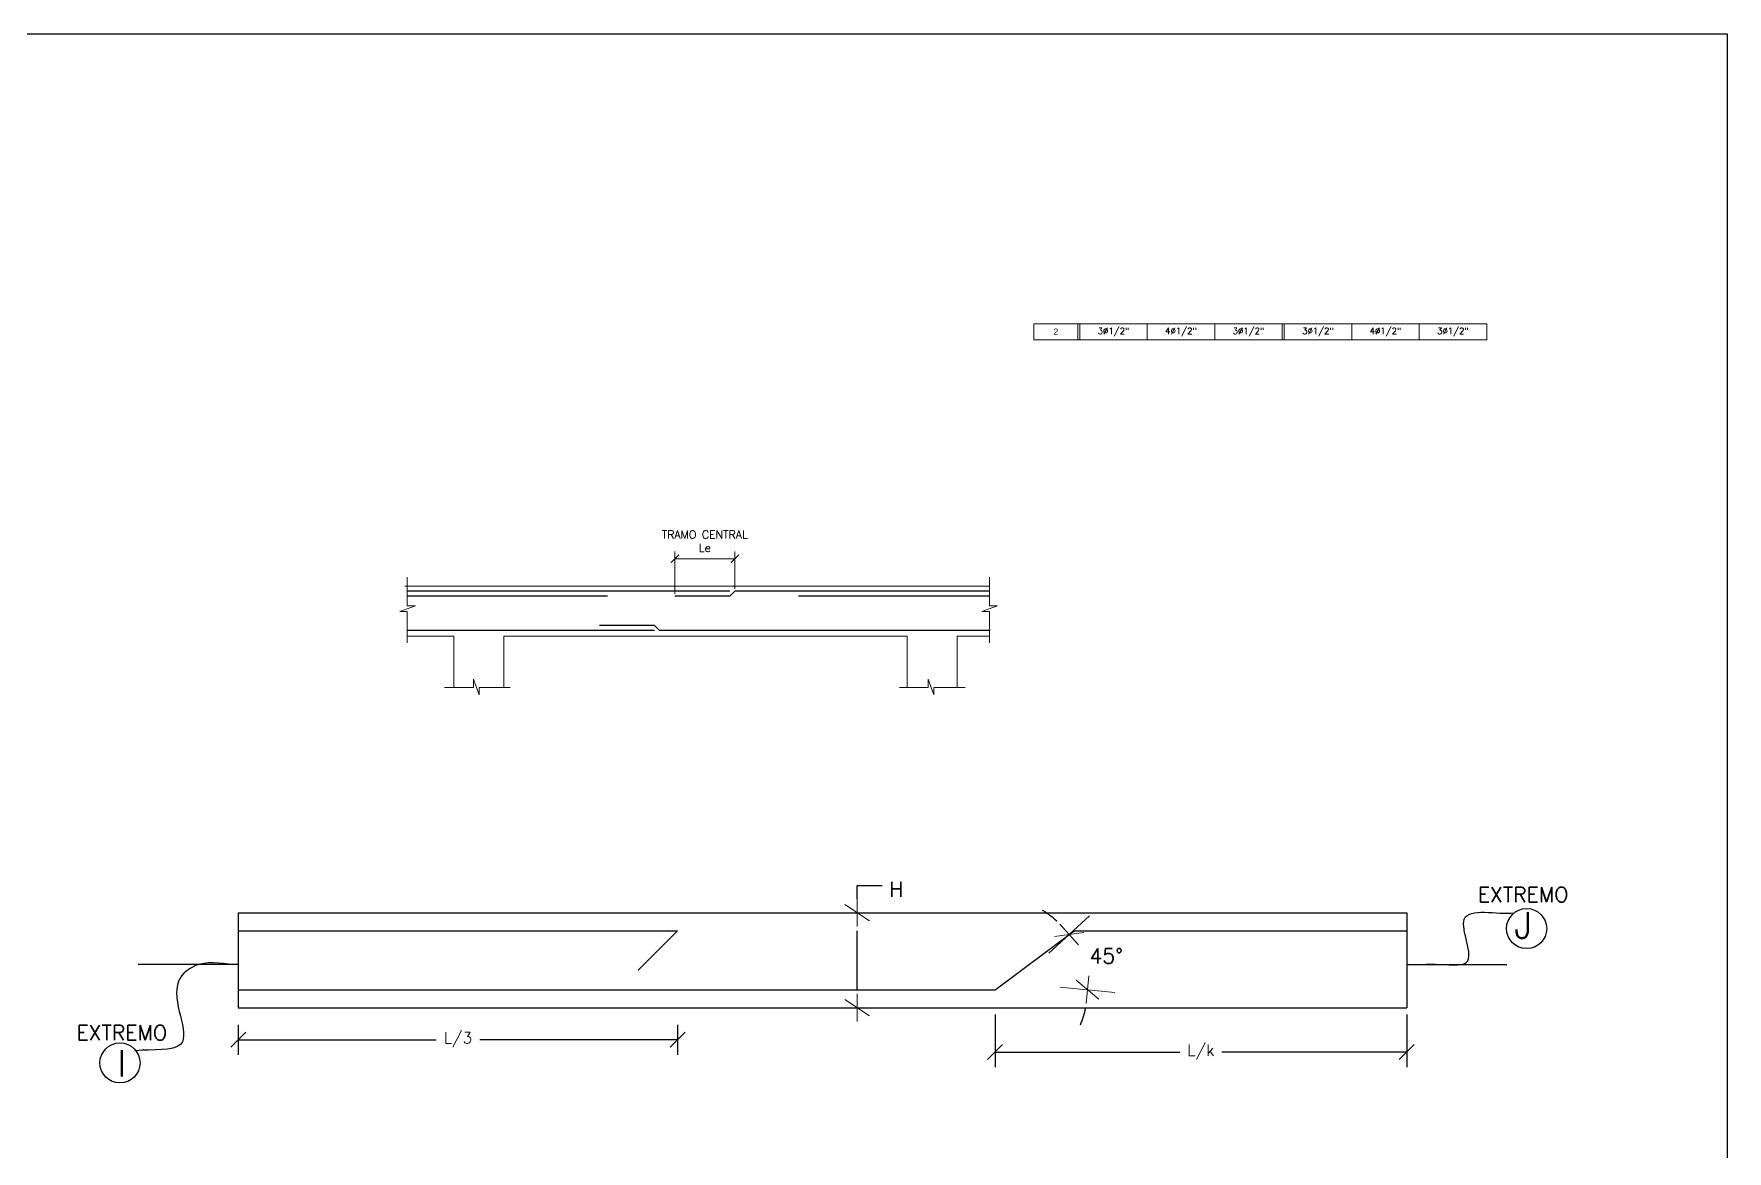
# Model space of a CAD drawing. Header units: metres. Extents: x -44 to 358, y -246 to 48.
# Drawn here: x 33.93 to 50.86, y 26.46 to 37.63 of the extents above; entities that cross this region are included whole.
import ezdxf
from ezdxf.enums import TextEntityAlignment as Align

# ---------------------------------------------------------------- set-up
doc = ezdxf.new("R2010")
doc.units = ezdxf.units.M
doc.header["$LTSCALE"] = 0.3
doc.header["$PDMODE"] = 3
doc.linetypes.add('CONTINUA', pattern=[0])
for name, color, linetype in [('ACERO', 5, 'Continuous'), ('BP', 3, 'Continuous'), ('DIMTEXTO', 4, 'Continuous'), ('GE-DIMTEXTO', 4, 'Continuous')]:
    doc.layers.add(name, color=color, linetype=linetype)
doc.layers.add('DETALLES', color=7, linetype='Continuous', lineweight=20)
doc.styles.add('Arial', font='arial.ttf')
doc.styles.add('SIMPLEX', font='simplex_.ttf', dxfattribs={"height": 0.2})
doc.styles.add('SMPLEX', font='simplex.shx')
doc.dimstyles.new('DIM-10', dxfattribs={"dimscale": 0.1, "dimtxt": 0.2, "dimasz": 0.2, "dimexe": 0.2, "dimexo": 0.2, "dimgap": 0.1, "dimtad": 0, "dimtih": 1, "dimtoh": 1, "dimzin": 0, "dimdsep": 46, "dimtxsty": 'SMPLEX', "dimblk": 'OBLIQUE', "dimcen": 0.2, "dimclrd": 4, "dimclre": 4, "dimclrt": 4, "dimadec": 0, "dimazin": 0, "dimtfac": 1, "dimtmove": 0, "dimatfit": 3, "dimldrblk": 'OPEN30', "dimfxl": 0.5, "dimfxlon": 1, "dimtolj": 1, "dimtzin": 0, "dimarcsym": 0})
doc.dimstyles.new('DIM-75', dxfattribs={"dimscale": 0.75, "dimtxt": 0.2, "dimasz": 0.2, "dimexe": 0.2, "dimexo": 0.2, "dimgap": 0.1, "dimtad": 0, "dimtih": 1, "dimtoh": 1, "dimzin": 0, "dimdsep": 46, "dimtxsty": 'SMPLEX', "dimblk1": 'OBLIQUE', "dimblk2": 'OBLIQUE', "dimsah": 1, "dimcen": 0.2, "dimclrd": 4, "dimclre": 4, "dimclrt": 4, "dimadec": 0, "dimazin": 0, "dimtfac": 1, "dimtmove": 0, "dimatfit": 3, "dimldrblk": 'OBLIQUE', "dimfxl": 0.2, "dimfxlon": 1, "dimtfill": 1, "dimtolj": 1, "dimtzin": 0, "dimarcsym": 0})

# ---------------------------------------------------------------- blocks, each defined once
blk = doc.blocks.new('_OBLIQUE')
at = {"color": 0, "linetype": 'ByBlock'}
blk.add_line((-0.5, -0.5), (0.5, 0.5), dxfattribs=at)
blk = doc.blocks.new('*D441')
at = {"color": 4, "lineweight": -2, "transparency": 16777216}
for p, q in [((35.976, 27.726), (35.976, 27.426)), ((40.369, 27.726), (40.369, 27.426)), ((35.976, 27.576), (37.956, 27.576)), ((40.369, 27.576), (38.39, 27.576))]:
    blk.add_line(p, q, dxfattribs=at)
at = {"layer": 'DEFPOINTS', "color": 0, "transparency": 16777216}
for p in [(35.976, 28.666), (40.369, 28.666), (35.976, 27.576)]:
    blk.add_point(p, dxfattribs=at)
at = {"color": 4, "lineweight": -2, "transparency": 16777216, "xscale": 0.15, "yscale": 0.15, "zscale": 0.15}
for p, rotation in [((35.976, 27.576), 179.9999999999999), ((40.369, 27.576), 359.9999999999999)]:
    blk.add_blockref('_OBLIQUE', p, dxfattribs=dict(at, rotation=rotation))
at = {"color": 4, "transparency": 16777216, "insert": (38.173, 27.576), "char_height": 0.1125, "attachment_point": 5, "style": 'SMPLEX', "bg_fill": 3, "box_fill_scale": 1.1, "bg_fill_color": 256, "bg_fill_true_color": 13158600, "bg_fill_transparency": 0}
blk.add_mtext('\\A1;L/3', dxfattribs=at)
blk = doc.blocks.new('MONS')
at = {"layer": 'DETALLES', "color": 1}
for p, q in [((0, -1.533), (0, 1.533)), ((-0.767, 0), (0.767, 0)), ((-0.458, -0.68), (0.458, 0.68))]:
    blk.add_line(p, q, dxfattribs=at)
blk = doc.blocks.new('*D444')
at = {"color": 4, "lineweight": -2, "transparency": 16777216}
for p, q in [((43.543, 27.828), (43.543, 27.303)), ((47.659, 27.828), (47.659, 27.303)), ((43.543, 27.453), (45.392, 27.453)), ((47.659, 27.453), (45.81, 27.453))]:
    blk.add_line(p, q, dxfattribs=at)
at = {"layer": 'DEFPOINTS', "color": 0, "transparency": 16777216}
for p in [(47.659, 28.666), (43.543, 28.076), (47.659, 27.453)]:
    blk.add_point(p, dxfattribs=at)
at = {"color": 4, "lineweight": -2, "transparency": 16777216, "xscale": 0.15, "yscale": 0.15, "zscale": 0.15, "rotation": 180}
blk.add_blockref('_OBLIQUE', (43.543, 27.453), dxfattribs=at)
at = {"color": 4, "lineweight": -2, "transparency": 16777216, "xscale": 0.15, "yscale": 0.15, "zscale": 0.15}
blk.add_blockref('_OBLIQUE', (47.659, 27.453), dxfattribs=at)
at = {"color": 4, "transparency": 16777216, "insert": (45.601, 27.453), "char_height": 0.1125, "attachment_point": 5, "style": 'SMPLEX', "bg_fill": 3, "box_fill_scale": 1.1, "bg_fill_color": 256, "bg_fill_true_color": 13158600, "bg_fill_transparency": 0}
blk.add_mtext('\\A1;L/k', dxfattribs=at)
blk = doc.blocks.new('_ArchTick')
at = {"color": 0, "linetype": 'ByBlock', "const_width": 0.15}
blk.add_lwpolyline([(-0.5, -0.5), (0.5, 0.5)], dxfattribs=at)
blk = doc.blocks.new('A$C4A6222E8')
at = {"layer": 'DETALLES', "color": 7}
for points in [[(0, 0.161), (0.439, 0.161), (0.439, 0), (0, 0)], [(0.459, 0.161), (1.134, 0.161), (1.134, 0), (0.459, 0)], [(1.134, 0.161), (1.809, 0.161), (1.809, 0), (1.134, 0)], [(1.809, 0.161), (2.483, 0.161), (2.483, 0), (1.809, 0)], [(2.503, 0.161), (3.178, 0.161), (3.178, 0), (2.503, 0)], [(3.178, 0.161), (3.853, 0.161), (3.853, 0), (3.178, 0)], [(3.853, 0.161), (4.528, 0.161), (4.528, 0), (3.853, 0)]]:
    blk.add_lwpolyline(points, close=True, dxfattribs=at)
at = {"layer": 'DETALLES'}
blk.add_lwpolyline([(0, 0.161), (4.528, 0.161), (4.528, 0), (0, 0)], close=True, dxfattribs=at)
for tag, style, p in [('LOSA', 'Arial', (0.22, 0.08)), ('ASXI', 'SIMPLEX', (0.797, 0.08)), ('ASXV', 'SIMPLEX', (1.471, 0.08)), ('ASXJ', 'SIMPLEX', (2.146, 0.08)), ('ASYI', 'SIMPLEX', (2.841, 0.08)), ('ASYV', 'SIMPLEX', (3.516, 0.08)), ('ASYJ', 'SIMPLEX', (4.19, 0.08))]:
    blk.add_attdef(tag, text='', height=0.0625, dxfattribs=dict(at, style=style)).set_placement(p, align=Align.MIDDLE_CENTER)

msp = doc.modelspace()

# ---------------------------------------------------------------- linework, layer by layer
at = {"color": 1, "linetype": 'Continuous'}
for p, q in [((42.1646588, 28.9841246), (42.1646588, 29.1168452)), ((42.1646588, 29.1168452), (42.412655, 29.1168452)), ((42.1646588, 28.0759998), (42.1646588, 28.6660754))]:
    msp.add_line(p, q, dxfattribs=at)
msp.add_line((35.9763846, 28.8460754), (47.6591701, 28.8460754))
at = {"color": 5}
for p, q in [((35.9763846, 28.6662157), (40.3694729, 28.6662157)), ((43.5429542, 28.0758595), (44.334337, 28.6662157))]:
    msp.add_line(p, q, dxfattribs=at)
at = {"color": 1, "linetype": 'Continuous'}
msp.add_arc((43.5429542, 28.0758595), 0.9235285, 47.90719101, 59.09215661, dxfattribs=at)
at = {"layer": 'ACERO'}
for p, q in [((40.8907667, 32.0609617), (37.6662577, 32.0609617)), ((39.668472, 32.0109617), (37.6662577, 32.0109617)), ((40.8907667, 32.0109617), (40.3407667, 32.0109617)), ((40.8907667, 32.0109617), (40.9407667, 32.0609617)), ((43.4857637, 32.0609617), (40.9407667, 32.0609617)), ((43.4857637, 32.0109617), (41.5768703, 32.0109617)), ((40.1368896, 31.6668196), (37.6662577, 31.6668196)), ((40.1368896, 31.7168196), (39.5868896, 31.7168196)), ((40.1368896, 31.7168196), (40.1868896, 31.6668196)), ((41.1946439, 31.6668196), (40.1868896, 31.6668196)), ((43.4946618, 31.6668196), (41.1946439, 31.6668196))]:
    msp.add_line(p, q, dxfattribs=at)
at = {"layer": 'DETALLES', "color": 4}
for p, q in [((40.3407667, 32.0359617), (40.3407667, 32.4571587)), ((40.3407667, 32.3851587), (40.9407667, 32.3851587)), ((40.9407667, 32.0859617), (40.9407667, 32.4571587))]:
    msp.add_line(p, q, dxfattribs=at)
at = {"layer": 'DETALLES', "ltscale": 0.8}
for p, q in [((37.6423373, 32.1109617), (38.1307128, 32.1109617)), ((43.1651708, 32.1109617), (38.1307128, 32.1109617)), ((43.4857637, 32.1109617), (43.1651708, 32.1109617)), ((37.6690912, 31.6109617), (38.1307128, 31.6109617)), ((38.1307128, 31.6109617), (38.1307128, 31.0967893)), ((42.6651708, 31.6109617), (38.6307128, 31.6109617)), ((38.6307128, 31.6109617), (38.6307128, 31.0967893)), ((42.6651708, 31.6109617), (42.6651708, 31.0992533)), ((43.489643, 31.6109617), (43.1651708, 31.6109617)), ((43.1651708, 31.6109617), (43.1651708, 31.0992533))]:
    msp.add_line(p, q, dxfattribs=at)
at = {"layer": 'DETALLES', "color": 3}
for points in [[(37.6662577, 32.201288), (37.6662577, 31.912921), (37.7472593, 31.912921), (37.592299, 31.8566544), (37.6662577, 31.8566544), (37.6662577, 31.5436706)], [(43.4857637, 32.201288), (43.4857637, 31.912921), (43.5667652, 31.912921), (43.4118049, 31.8566544), (43.4857637, 31.8566544), (43.4857637, 31.5436706)], [(38.0386433, 31.0992533), (38.3270103, 31.0992533), (38.3270103, 31.1802548), (38.3832769, 31.0252945), (38.3832769, 31.0992533), (38.6962606, 31.0992533)], [(42.5859285, 31.0992533), (42.8742955, 31.0992533), (42.8742955, 31.1802548), (42.9305621, 31.0252945), (42.9305621, 31.0992533), (43.2435458, 31.0992533)]]:
    msp.add_lwpolyline(points, dxfattribs=at)
at = {"layer": 'DIMTEXTO', "color": 3}
for centre in [(48.8578784, 28.6872594), (34.7935843, 27.3439494)]:
    msp.add_circle(centre, 0.2005503, dxfattribs=at)

# ---------------------------------------------------------------- block references
at = {"layer": 'DETALLES', "color": 4, "xscale": 0.0799999999999273, "yscale": 0.0799999999999273, "zscale": 0.0799999999999273, "rotation": 179.9999999999998}
msp.add_blockref('_ArchTick', (40.3407667, 32.3851587), dxfattribs=at)
at = {"layer": 'DETALLES', "color": 4, "xscale": 0.0799999999999273, "yscale": 0.0799999999999273, "zscale": 0.0799999999999273}
msp.add_blockref('_ArchTick', (40.9407667, 32.3851587), dxfattribs=at)
at = {"layer": 'DETALLES', "color": 1, "linetype": 'Continuous'}
for p, xscale, yscale, zscale, rotation in [((42.1646588, 28.8460754), 0.1800000000000637, 0.1800000000000637, 0.1800000000000637, 89.9999999999999), ((44.2832027, 28.6280705), 0.1799999999999986, 0.1799999999999986, 0.1799999999999986, 312.3147082158468), ((44.4664827, 28.0758595), 0.1799999999999894, 0.1799999999999894, 0.1799999999999894, 84.4075172015342), ((42.1646588, 27.8959998), 0.1800000000000637, 0.1800000000000637, 0.1800000000000637, 269.9999999999999)]:
    msp.add_blockref('MONS', p, dxfattribs=dict(at, xscale=xscale, yscale=yscale, zscale=zscale, rotation=rotation))
at = {"layer": 'DIMTEXTO'}
ref = msp.add_blockref('A$C4A6222E8', (43.930546, 34.7351354), dxfattribs=dict(at, xscale=-1, rotation=180))
ref.add_attrib('LOSA', '2', dxfattribs={"layer": 'GE-DIMTEXTO', "height": 0.0625, "rotation": 360, "style": 'Arial'}).set_placement((44.1501675, 34.6555006), align=Align.MIDDLE_CENTER)
ref.add_attrib('ASXI', '3%%C1/2"', dxfattribs={"layer": 'GE-DIMTEXTO', "height": 0.0625, "rotation": 360, "style": 'SIMPLEX'}).set_placement((44.7271618, 34.6635765), align=Align.MIDDLE_CENTER)
ref.add_attrib('ASXV', '4%%C1/2"', dxfattribs={"layer": 'GE-DIMTEXTO', "height": 0.0625, "rotation": 360, "style": 'SIMPLEX'}).set_placement((45.4019069, 34.6635765), align=Align.MIDDLE_CENTER)
ref.add_attrib('ASXJ', '3%%C1/2"', dxfattribs={"layer": 'GE-DIMTEXTO', "height": 0.0625, "rotation": 360, "style": 'SIMPLEX'}).set_placement((46.0766521, 34.6635765), align=Align.MIDDLE_CENTER)
ref.add_attrib('ASYI', '3%%C1/2"', dxfattribs={"layer": 'GE-DIMTEXTO', "height": 0.0625, "rotation": 360, "style": 'SIMPLEX'}).set_placement((46.7713973, 34.6635765), align=Align.MIDDLE_CENTER)
ref.add_attrib('ASYV', '4%%C1/2"', dxfattribs={"layer": 'GE-DIMTEXTO', "height": 0.0625, "rotation": 360, "style": 'SIMPLEX'}).set_placement((47.4461425, 34.6635765), align=Align.MIDDLE_CENTER)
ref.add_attrib('ASYJ', '3%%C1/2"', dxfattribs={"layer": 'GE-DIMTEXTO', "height": 0.0625, "rotation": 360, "style": 'SIMPLEX'}).set_placement((48.1208876, 34.6635765), align=Align.MIDDLE_CENTER)

# ---------------------------------------------------------------- texts
at = {"color": 1, "linetype": 'Continuous', "style": 'SIMPLEX'}
msp.add_text('H', height=0.15, rotation=360, dxfattribs=at).set_placement((42.4866651, 29.0045062))
at = {"color": 6, "char_height": 0.15, "attachment_point": 5, "style": 'SIMPLEX'}
for s, insert in [('EXTREMO\\P{\\H1.75x;J}', (48.823361, 28.8465067)), ('EXTREMO\\P{\\H1.75x;I}', (34.8121938, 27.4640449))]:
    msp.add_mtext(s, dxfattribs=dict(at, insert=insert))
at = {"layer": 'DETALLES', "color": 4, "insert": (40.6407667, 32.5603609), "char_height": 0.08, "attachment_point": 5, "style": 'SMPLEX'}
msp.add_mtext('\\A1;TRAMO CENTRAL\\PLe', dxfattribs=at)

# ---------------------------------------------------------------- next in the draw order: dimensions: what is measured, and where the dimension line sits
at = {"color": 3}
dim = msp.add_aligned_dim(p1=(40.3694729, 28.6662157), p2=(35.9763846, 28.6662157), distance=1.090302, text='L/3', dimstyle='DIM-75', override={"dimtxt": 0.15}, dxfattribs=at)
dim.commit()
dim.dimension.update_dxf_attribs({"geometry": '*D441', "text_midpoint": (38.1729288, 27.5759137)})

# ---------------------------------------------------------------- next in the draw order: linework, layer by layer
for p, q in [((35.9763846, 28.8460754), (35.9763846, 27.8959998)), ((35.9763846, 27.8959998), (47.6591701, 27.8959998))]:
    msp.add_line(p, q)
at = {"color": 5}
for p, q in [((39.9737815, 28.2705243), (40.3694729, 28.6662157)), ((35.9763846, 28.0758595), (43.5429542, 28.0758595))]:
    msp.add_line(p, q, dxfattribs=at)

# ---------------------------------------------------------------- next in the draw order: leaders
at = {"color": 4, "path_type": 1, "annotation_type": 0, "has_hookline": 1, "hookline_direction": 1, "text_width": 0.959724}
msp.add_leader([(35.9763846, 28.3276631), (35.5820323, 28.3276631), (35.3794187, 28.1615075), (35.4019299, 27.5315407), (34.9569116, 27.4637619)], dimstyle='DIM-10', override={"dimldrblk": 'OPEN'}, dxfattribs=at)

# ---------------------------------------------------------------- next in the draw order: dimensions: what is measured, and where the dimension line sits
at = {"color": 3}
dim = msp.add_linear_dim(base=(47.6591701, 27.4531593), p1=(43.5429542, 28.0758595), p2=(47.6591701, 28.6662157), text='L/k', dimstyle='DIM-75', override={"dimtxt": 0.15, "dimfxl": 0.5, "dimfxlon": 1}, dxfattribs=at)
dim.commit()
dim.dimension.update_dxf_attribs({"geometry": '*D444', "text_midpoint": (45.6010622, 27.4531593)})

# ---------------------------------------------------------------- next in the draw order: linework, layer by layer
msp.add_line((47.6591701, 28.8460754), (47.6591701, 27.8959998))
at = {"color": 5}
msp.add_line((44.334337, 28.6662157), (47.6591701, 28.6662157), dxfattribs=at)
at = {"color": 1, "linetype": 'Continuous'}
msp.add_arc((43.5429542, 28.0758595), 0.9235285, 337.63006881, 348.8150344, dxfattribs=at)
at = {"layer": 'BP', "linetype": 'CONTINUA', "ltscale": 5}
msp.add_lwpolyline([(0, 37.6335309), (50.8625687, 37.6335309), (50.8625687, 0), (0, 0)], close=True, dxfattribs=at)
msp.add_lwpolyline([(0, 37.6335309), (50.8625687, 37.6335309), (50.8625687, 0), (0, 0)], close=True, dxfattribs=at)

# ---------------------------------------------------------------- next in the draw order: texts
at = {"color": 1, "linetype": 'Continuous', "insert": (44.6545109, 28.4137136), "char_height": 0.15, "attachment_point": 5, "style": 'SIMPLEX'}
msp.add_mtext('\\A1;45°', dxfattribs=at)

# ---------------------------------------------------------------- next in the draw order: leaders
at = {"color": 4, "path_type": 1, "annotation_type": 0, "has_hookline": 1, "hookline_direction": 0, "text_width": 0.959724}
msp.add_leader([(47.6591701, 28.3276631), (48.0535225, 28.3276631), (48.256136, 28.3500707), (48.2336248, 28.7790109), (48.7319136, 28.8453001)], dimstyle='DIM-10', override={"dimldrblk": 'OPEN'}, dxfattribs=at)

doc.saveas('drawing.dxf')
